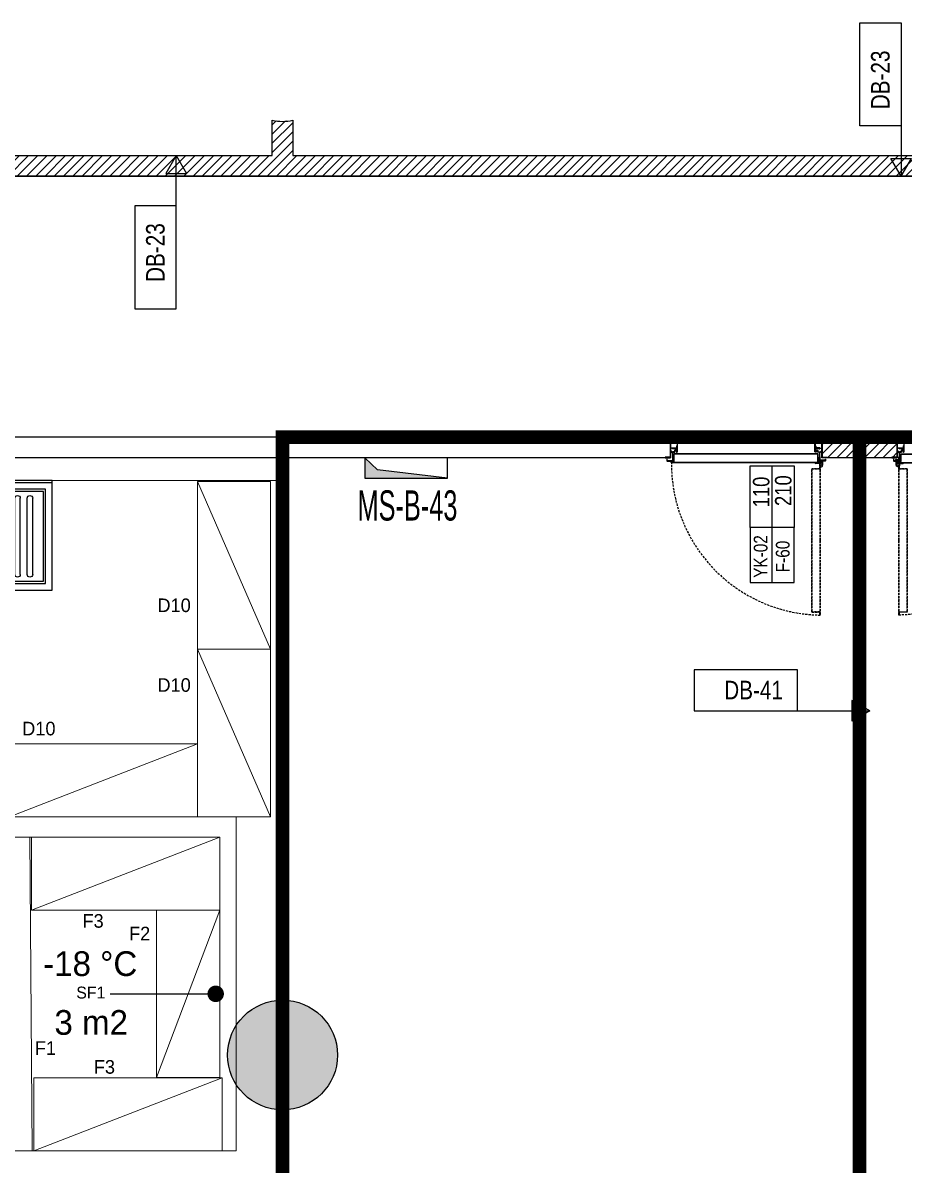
# Model space of a CAD drawing. Header units: centimetres. Extents: x -72470 to -43129, y -18750 to -16337.
# Drawn here: x -45990 to -45349, y -17407 to -16575 of the extents above; entities that cross this region are included whole.
import ezdxf
from ezdxf.enums import TextEntityAlignment as Align

# ---------------------------------------------------------------- set-up
doc = ezdxf.new("R2010")
doc.units = ezdxf.units.CM
doc.header["$MEASUREMENT"] = 0
doc.linetypes.add('11-021_3001-BLOK_B_ZEMIN_KAT$0$HIDDEN2', pattern=[4.7625, 3.175, -1.5875])
doc.linetypes.add('DUZ', pattern=[0])
doc.layers.get('0').update_dxf_attribs({"linetype": 'DUZ', "lineweight": 0})
doc.layers.get('Defpoints').update_dxf_attribs({"lineweight": 0})
doc.layers.add('11-021_3001-BLOK_B_ZEMIN_KAT$0$2DALANNET', color=1, linetype='Continuous', plot=False)
for name, color, linetype in [('11-021_3001-BLOK_B_ZEMIN_KAT$0$2DDUVAR', 3, 'Continuous'), ('11-021_3001-BLOK_B_ZEMIN_KAT$0$2DKAPI', 180, 'Continuous'), ('11-021_3001-BLOK_B_ZEMIN_KAT$0$2DKAPIPOZU', 162, 'Continuous'), ('11-021_3001-BLOK_B_ZEMIN_KAT$0$2DPOZ DUVAR', 144, 'Continuous'), ('11-021_3001-BLOK_B_ZEMIN_KAT$0$2DTARAMA-DUVAR', 250, 'Continuous'), ('11-021_3001-BLOK_B_ZEMIN_KAT$0$2DTARAMA1', 253, 'Continuous'), ('11-021_3001-BLOK_B_ZEMIN_KAT$0$2DYAZI_SAFT', 212, 'Continuous'), ('11-021_500-BLOK B-str_zemin_kat$0$2DKOLON', 4, 'Continuous'), ('11-021_500-BLOK B-str_zemin_kat$0$2DTARAMA-SAFT', 251, 'Continuous'), ('11-021_500-BLOK B-str_zemin_kat$0$2DTARAMA1', 253, 'Continuous'), ('AREA_JLL', 242, 'Continuous'), ('S2000-002 Çizgi', 7, 'Continuous'), ('SIH', 4, 'Continuous'), ('SU', 152, 'Continuous')]:
    doc.layers.add(name, color=color, linetype=linetype)
doc.layers.add('TEFRIS', color=30, linetype='Continuous', lineweight=9)
doc.styles.add('11-021_3001-BLOK_B_ZEMIN_KAT$0$ARIAL', font='arial.ttf', dxfattribs={"width": 0.8})
doc.styles.add('11-021_3001-BLOK_B_ZEMIN_KAT$0$OLCU', font='arial.ttf', dxfattribs={"width": 0.8})
doc.styles.add('11-021_3001-BLOK_B_ZEMIN_KAT$0$yazi', font='calibri.ttf', dxfattribs={"width": 0.6})
doc.styles.add('TAKSİM', font='GOTHIC.TTF', dxfattribs={"height": 20})
pattern_1 = [(45, (-41601.239, -18167.067), (-3.367596, 3.367596), [])]

# ---------------------------------------------------------------- blocks, each defined once
blk = doc.blocks.new('11-021_3001-BLOK_B_ZEMIN_KAT$0$KT-110')
blk.add_line((108.39, 2.5), (108.4, 2.5))
at = {"layer": '11-021_3001-BLOK_B_ZEMIN_KAT$0$2DKAPI'}
for p, q in [((-1.66, 2.3), (-1.66, 2.1)), ((-1.36, 2.3), (-1.36, 2.1)), ((1.09, 1.95), (-1.21, 1.95)), ((1.09, 1.65), (-1.21, 1.65)), ((-1.03, 1.95), (-1.03, 2.3)), ((1.09, 1.95), (1.73, 1.95)), ((1.2, 1.5), (1.2, -0.55)), ((1.5, 1.5), (1.5, -0.55)), ((108.5, 1.5), (108.5, -0.55)), ((1.7, -7), (0.05, -7)), ((1.5, -0.55), (1.2, -0.55)), ((108.3, -7), (109.95, -7))]:
    blk.add_line(p, q, dxfattribs=at)
at = {"layer": '11-021_3001-BLOK_B_ZEMIN_KAT$0$2DKAPI', "lineweight": -2}
for p, q in [((-0.9, 5.3), (-0.9, 2.5)), ((-0.4, 5.3), (-0.4, 2.5)), ((-0.23, 4.16), (0.01, 4.6)), ((0.16, 4.02), (2.09, 3.66)), ((0.6, 3.55), (0.6, 2.7)), ((0.7, 3.65), (109.6, 3.65)), ((0.7, 3.55), (109.6, 3.55)), ((0.7, 3.55), (0.7, 2.7)), ((0.7, 2.7), (2.7, 2.7)), ((0.7, 2.6), (2.8, 2.6)), ((0.8, 2.85), (2.8, 2.85)), ((0.8, 2.85), (0.8, 2.75)), ((0.8, 2.75), (2.8, 2.75)), ((1.26, 4.32), (2.11, 4.16)), ((2.21, 4.15), (4.4, 4.15)), ((2.55, 2.6), (2.8, 2.37)), ((2.7, 2.7), (2.7, 2.6)), ((2.8, 2.75), (2.8, -2.65)), ((2.9, 2.75), (2.9, -2.65)), ((107.4, 2.75), (107.4, -2.65)), ((107.5, 2.85), (109.5, 2.85)), ((107.5, 2.75), (109.5, 2.75)), ((107.5, 2.75), (107.5, -2.65)), ((107.5, 2.6), (109.6, 2.6)), ((107.5, 2.42), (107.68, 2.6)), ((107.6, 2.7), (109.6, 2.7)), ((107.6, 2.7), (107.6, 2.6)), ((109.5, 2.85), (109.5, 2.75)), ((109.6, 3.55), (109.6, 2.7)), ((109.7, 3.55), (109.7, 2.7)), ((2.9, -2.65), (107.4, -2.65)), ((2.9, -2.75), (107.4, -2.75)), ((4.85, -8.5), (4.85, -4.45)), ((105.15, -8.5), (105.15, -4.45))]:
    blk.add_line(p, q, dxfattribs=at)
at = {"layer": '11-021_3001-BLOK_B_ZEMIN_KAT$0$2DKAPI'}
for points in [[(0, -15), (-4, -15), (-4, -14.7), (-1, -14.7), (-0.3, -14.7), (-0.3, -0.3), (-4, -0.3), (-4, 0), (0, 0)], [(1.7, 1.58), (1.88, 1.58), (1.88, -0.42), (1.7, -0.42)], [(108.12, 1.58), (108.3, 1.58), (108.3, -0.42), (108.12, -0.42)], [(110, -15), (114, -15), (114, -14.7), (111, -14.7), (110.3, -14.7), (110.3, -0.3), (114, -0.3), (114, 0), (110, 0)]]:
    blk.add_lwpolyline(points, close=True, dxfattribs=at)
at = {"layer": '11-021_3001-BLOK_B_ZEMIN_KAT$0$2DKAPI', "lineweight": -2}
for points in [[(3.1, -4.4), (3.1, -5.1, 0.414214), (3.3, -5.3), (4.1, -5.3, 0.494565), (4.29, -5.05), (4.29, -5.05), (4.11, -4.38, -1.142909), (4.7, -4.3), (4.7, -6.6, -0.414214), (4.3, -7), (1.7, -7), (1.7, -6.8), (4.3, -6.8, 0.414214), (4.5, -6.6), (4.5, -4.3, 1.142909), (4.3, -4.33), (4.49, -4.99, -0.494565), (4.1, -5.5), (3.3, -5.5, -0.414214), (2.9, -5.1), (2.9, -4.4, 0.414214), (2.7, -4.2), (1.9, -4.2, -0.388473), (1.5, -3.84), (1.51, -3.83), (1.5, -3.83, -0.016382), (1.5, -3.8), (1.5, 1.58, -0.267949), (1.7, 1.93, 0.767327), (1.6, 2.3), (-2.4, 2.3, 0.414214), (-2.6, 2.1), (-2.6, 1), (-2.8, 1), (-2.8, 2.1, -0.414214), (-2.4, 2.5), (1.6, 2.5, -0.767327), (1.8, 1.75, 0.267949), (1.7, 1.58), (1.7, -3.8, 0.414214), (1.9, -4), (2.7, -4, -0.414214)], [(106.9, -4.4), (106.9, -5.1, -0.414214), (106.7, -5.3), (105.9, -5.3, -0.494565), (105.71, -5.05), (105.71, -5.05), (105.89, -4.38, 1.142909), (105.3, -4.3), (105.3, -6.6, 0.414214), (105.7, -7), (108.3, -7), (108.3, -6.8), (105.7, -6.8, -0.414214), (105.5, -6.6), (105.5, -4.3, -1.142909), (105.7, -4.33), (105.51, -4.99, 0.494565), (105.9, -5.5), (106.7, -5.5, 0.414214), (107.1, -5.1), (107.1, -4.4, -0.414214), (107.3, -4.2), (108.1, -4.2, 0.388473), (108.5, -3.84), (108.49, -3.83), (108.5, -3.83, 0.016382), (108.5, -3.8), (108.5, 1.58, 0.267949), (108.3, 1.93, -0.767327), (108.4, 2.3), (112.4, 2.3, -0.414214), (112.6, 2.1), (112.6, 1), (112.8, 1), (112.8, 2.1, 0.414214), (112.4, 2.5), (108.4, 2.5, 0.767327), (108.2, 1.75, -0.267949), (108.3, 1.58), (108.3, -3.8, -0.414214), (108.1, -4), (107.3, -4, 0.414214)], [(5, -18.25, -0.414214), (4.75, -18.5), (-2.65, -18.5, -0.414214), (-2.9, -18.25), (-2.9, -16), (-2.75, -16), (-2.75, -18.25, 0.414214), (-2.65, -18.35), (4.75, -18.35, 0.414214), (4.85, -18.25), (4.85, -8.5, -1), (4.4, -8.5), (4.4, -7.52), (4.55, -7.52), (4.55, -8.5, 1), (4.7, -8.5), (4.7, -4.45, -1), (5, -4.45)], [(105, -18.25, 0.414214), (105.25, -18.5), (112.65, -18.5, 0.414214), (112.9, -18.25), (112.9, -16), (112.75, -16), (112.75, -18.25, -0.414214), (112.65, -18.35), (105.25, -18.35, -0.414214), (105.15, -18.25), (105.15, -8.5, 1), (105.6, -8.5), (105.6, -7.52), (105.45, -7.52), (105.45, -8.5, -1), (105.3, -8.5), (105.3, -4.45, 1), (105, -4.45)]]:
    blk.add_lwpolyline(points, format="xyb", close=True, dxfattribs=at)
at = {"layer": '11-021_3001-BLOK_B_ZEMIN_KAT$0$2DKAPI'}
for points in [[(0.19, -4.89), (0.01, -4.66), (1.32, -3.6), (1.5, -3.83, 0.005789), (1.5, -3.84)], [(4.05, -6.57), (4.02, -6.42), (2.75, -6.65), (1.64, -6.45, 0.465986), (1.35, -6.7), (1.35, -6.9, 0.414214), (1.6, -7.15), (4.45, -7.15, -0.414214), (4.55, -7.25), (4.55, -8.5), (4.7, -8.5), (4.7, -7.25, 0.414214), (4.45, -7), (1.6, -7, -0.414214), (1.5, -6.9), (1.5, -6.7, -0.465987), (1.62, -6.6), (2.75, -6.8)], [(105.95, -6.57), (105.98, -6.42), (107.25, -6.65), (108.36, -6.45, -0.465986), (108.65, -6.7), (108.65, -6.9, -0.414214), (108.4, -7.15), (105.55, -7.15, 0.414214), (105.45, -7.25), (105.45, -8.5), (105.3, -8.5), (105.3, -7.25, -0.414214), (105.55, -7), (108.4, -7, 0.414214), (108.5, -6.9), (108.5, -6.7, 0.465987), (108.38, -6.6), (107.25, -6.8)], [(109.81, -4.89), (109.99, -4.66), (108.68, -3.6), (108.5, -3.83, -0.005789), (108.5, -3.84)]]:
    blk.add_lwpolyline(points, format="xyb", close=True, dxfattribs=at)
at = {"layer": '11-021_3001-BLOK_B_ZEMIN_KAT$0$2DKAPI', "lineweight": -2}
blk.add_circle((0.4, 5.3), 0.8, dxfattribs=at)
at = {"layer": '11-021_3001-BLOK_B_ZEMIN_KAT$0$2DKAPI'}
for centre, radius, start, end in [((-1.21, 2.1), 0.45, 180, 270), ((-1.21, 2.1), 0.15, 180, 270), ((1.05, 1.5), 0.45, 0, 90), ((1.05, 1.5), 0.15, 0, 90), ((0.01, -4.66), 0.3, 270, 308.89453), ((1.51, -3.83), 0.3, 218.89453, 292.02431), ((108.49, -3.83), 0.3, 247.97569, 321.10547), ((109.99, -4.66), 0.3, 231.10547, 270)]:
    blk.add_arc(centre, radius, start, end, dxfattribs=at)
at = {"layer": '11-021_3001-BLOK_B_ZEMIN_KAT$0$2DKAPI', "lineweight": -2}
for centre, radius, start, end in [((0.4, 5.3), 1.3, 232.02013, 180), ((0.7, 3.55), 0.1, 90, 180), ((0.7, 2.7), 0.1, 180, 270), ((2.18, 4.15), 0.5, 259.30413, 270), ((2.21, 4.65), 0.5, 259.19882, 270), ((2.8, 2.75), 0.1, 0, 90), ((4.4, 3.65), 0.5, 0, 90), ((107.5, 2.75), 0.1, 90, 180), ((109.6, 3.55), 0.1, 0, 90), ((109.6, 2.7), 0.1, 270, 0), ((2.9, -2.65), 0.1, 180, 270), ((107.4, -2.65), 0.1, 270, 0)]:
    blk.add_arc(centre, radius, start, end, dxfattribs=at)
at = {"layer": '11-021_3001-BLOK_B_ZEMIN_KAT$0$2DTARAMA1', "linetype": '11-021_3001-BLOK_B_ZEMIN_KAT$0$HIDDEN2', "ltscale": 0.5}
for points in [[(7.25, 60.25), (7.25, 112.33, 0.414214), (7.13, 112.45), (1.4, 112.45, -0.414214), (1.27, 112.58), (1.27, 114.43, -1), (1.29, 114.43), (1.29, 112.58, 1), (1.45, 112.58), (1.45, 114.43, 1), (1.11, 114.43), (1.11, 60.25)], [(1.18, 60.25), (1.18, 114.43, -1), (1.38, 114.43), (1.38, 112.58, -1), (1.36, 112.58), (1.36, 114.43, 1), (1.2, 114.43), (1.2, 112.58, 0.414214), (1.4, 112.38), (7.13, 112.38, -0.414214), (7.18, 112.33), (7.18, 60.25)], [(7.25, 60.25), (7.25, 60.25), (7.25, 8.17, -0.414214), (7.13, 8.05), (1.4, 8.05, 0.414214), (1.27, 7.92), (1.27, 6.07, 1), (1.29, 6.07), (1.29, 7.92, -1), (1.45, 7.92), (1.45, 6.07, -1), (1.11, 6.07), (1.11, 60.25)], [(1.18, 60.25), (1.18, 60.25), (1.18, 6.07, 1), (1.38, 6.07), (1.38, 7.92, 1), (1.36, 7.92), (1.36, 6.07, -1), (1.2, 6.07), (1.2, 7.92, -0.414214), (1.4, 8.12), (7.13, 8.12, 0.414214), (7.18, 8.17), (7.18, 60.25)]]:
    blk.add_lwpolyline(points, format="xyb", dxfattribs=at)
blk.add_arc((-0.55, 4.7), 109.92, 359.04307, 89.04603, dxfattribs=at)
at = {"layer": 'Defpoints'}
blk.add_lwpolyline([(110, -15), (110, 0), (117.8, 0)], dxfattribs=at)
blk = doc.blocks.new('11-021_3001-BLOK_B_ZEMIN_KAT$0$KAPINO')
blk.add_line((-19.02, 11.06), (65.98, 11.06))
for points in [[(20.98, 27.13), (-19.02, 27.13), (-19.02, -5), (20.98, -5)], [(20.98, 27.13), (65.98, 27.13), (65.98, -5), (20.98, -5)]]:
    blk.add_lwpolyline(points, close=True)
at = {"color": 2, "style": '11-021_3001-BLOK_B_ZEMIN_KAT$0$OLCU', "width": 0.8}
for tag, height, p in [('GENISLIK', 12, (46.93, 19.1)), ('KAP.NO', 10, (-0.03, 19.47)), ('YANGIN', 10, (-0.03, 3.4)), ('YUKSEKLIK', 12, (47.93, 3.03))]:
    blk.add_attdef(tag, text='', height=height, dxfattribs=at).set_placement(p, align=Align.MIDDLE_CENTER)
blk = doc.blocks.new('*U21')
for p, q in [((-78.6, 0), (-28.6, 0)), ((-28.6, 0), (6.56, 0)), ((6.56, 0), (-2.1, 5)), ((-2.1, 5), (-2.1, -5)), ((6.56, 0), (-2.1, -5))]:
    blk.add_line(p, q)
blk.add_lwpolyline([(-78.6, 0), (-28.6, 0), (-28.6, 20), (-78.6, 20)], close=True)
at = {"style": '11-021_3001-BLOK_B_ZEMIN_KAT$0$yazi'}
blk.add_attdef('DUVARTIPI', text='', height=9, dxfattribs=at).set_placement((-52.63, 8.31), align=Align.MIDDLE_CENTER)
blk = doc.blocks.new('*U22')
for p, q in [((-78.6, 0), (-28.6, 0)), ((-28.6, 0), (-4.15, 0)), ((-4.15, 0), (-12.81, 5)), ((-12.81, 5), (-12.81, -5)), ((-4.15, 0), (-12.81, -5))]:
    blk.add_line(p, q)
blk.add_lwpolyline([(-78.6, 0), (-28.6, 0), (-28.6, 20), (-78.6, 20)], close=True)
at = {"style": '11-021_3001-BLOK_B_ZEMIN_KAT$0$yazi'}
blk.add_attdef('DUVARTIPI', text='', height=9, dxfattribs=at).set_placement((-52.63, 8.31), align=Align.MIDDLE_CENTER)
blk = doc.blocks.new('A$C7BE05278')
at = {"layer": 'S2000-002 Çizgi'}
h = blk.add_hatch(color=256, dxfattribs=at)
h.paths.add_polyline_path([(4.65, 9.9, -0.025454), (4.81, 10.42, 0.278063), (0.77, 7.52), (1.23, 7.32, -0.265675)])
h.paths.add_polyline_path([(5.35, 10.43, 0.028094), (4.81, 10.42, 0.025454), (4.65, 9.9, -0.030609), (5.18, 9.93, -0.027259)])
h.paths.add_polyline_path([(5.35, 10.43, 0.027259), (5.18, 9.93, -0.171751), (7.9, 8.98), (7.9, 8.98), (7.9, 8.98, -1.347305), (5.22, 7.15, -0.147228), (5.18, 9.93, 0.030609), (4.65, 9.9, 0.138731), (4.75, 7, 1.347306), (8.21, 9.37, 0.162476)])
h.paths.add_polyline_path([(12.46, 12.66), (12.73, 13.08, 0.483116), (4.81, 10.42, -0.028094), (5.35, 10.43, -0.470681)])
for p, q in [((14.4, 47.58), (14.34, 41.67)), ((14.4, 47.58), (14.34, 41.67)), ((14.34, 41.67), (15.9, 41.65)), ((14.34, 41.67), (15.9, 41.65)), ((15.96, 47.57), (14.4, 47.58)), ((15.96, 47.57), (14.4, 47.58)), ((15.05, 47.56), (14.97, 38.92)), ((15.9, 41.65), (15.96, 47.57)), ((15.9, 41.65), (15.96, 47.57)), ((0.47, 7.33), (0, 0.02)), ((0.47, 7.33), (0, 0.02)), ((0, 0.02), (1.86, 0)), ((1.54, 7.31), (0.47, 7.33)), ((1.54, 7.31), (0.47, 7.33)), ((1.86, 0), (1.54, 7.31)), ((1.86, 0), (1.54, 7.31))]:
    blk.add_line(p, q, dxfattribs=at)
for centre in [(6.31, 47.78), (23.47, 47.61)]:
    blk.add_circle(centre, 1.99, dxfattribs=at)
for centre, radius, start, end in [((17.83, 38.9), 2.86, 179.43001, 359.43001), ((19.09, 38.88), 1.6, 359.43001, 179.43001), ((25.13, 38.82), 7.64, 179.43001, 242.03458), ((23.49, 30.88), 5.53, 105.76632, 225.7833), ((22.59, 34.05), 2.23, 242.03458, 105.76632), ((20, 25.62), 3.8, 74.94983, 261.67628), ((20.62, 27.93), 1.41, 225.7833, 74.94983), ((14.42, 12.56), 4.98, 103.11986, 200.77428), ((15.59, 16.68), 3.77, 86.01564, 220.67721), ((13.69, 15.69), 1.76, 236.80878, 103.11986), ((18.07, 21.08), 3.83, 52.40892, 229.11119), ((16.45, 19.21), 1.37, 229.11119, 116.32433), ((19.64, 23.11), 1.26, 261.67628, 52.40892), ((4.79, 5.59), 4.31, 51.245, 156.7533), ((9.42, 8.58), 4.83, 57.01034, 197.57947), ((6.43, 7.63), 1.7, 197.57947, 51.245), ((11.21, 11.34), 1.54, 200.77428, 57.01034)]:
    blk.add_arc(centre, radius, start, end, dxfattribs=at)
blk.add_solid([(15.9, 41.65), (14.34, 41.67), (15.96, 47.57), (14.4, 47.58)], dxfattribs=at)
blk = doc.blocks.new('A$C19462346')
at = {"layer": 'S2000-002 Çizgi'}
for p, q in [((14.31, 11.5), (14.31, 67)), ((18.31, 11.5), (18.31, 67)), ((23.31, 11.5), (23.31, 67)), ((27.31, 11.5), (27.31, 67)), ((32.31, 11.5), (32.31, 67)), ((36.31, 11.5), (36.31, 67)), ((41.31, 11.5), (41.31, 67)), ((45.31, 11.5), (45.31, 67)), ((50.31, 11.5), (50.31, 67)), ((54.31, 11.5), (54.31, 67)), ((59.31, 11.5), (59.31, 67)), ((63.31, 11.5), (63.31, 67)), ((68.31, 11.5), (68.31, 67)), ((72.31, 11.5), (72.31, 67)), ((77.31, 11.5), (77.31, 67)), ((81.31, 11.5), (81.31, 67)), ((86.31, 11.5), (86.31, 67)), ((90.31, 11.5), (90.31, 67))]:
    blk.add_line(p, q, dxfattribs=at)
for points in [[(0, 80), (100, 80), (100, 0), (0, 0)], [(0, 80), (100, 80), (100, 78.5), (0, 78.5)], [(5, 73.5), (95, 73.5), (95, 5), (5, 5)], [(6.5, 72), (93.5, 72), (93.5, 6.5), (6.5, 6.5)]]:
    blk.add_lwpolyline(points, close=True, dxfattribs=at)
for centre, start, end in [((16.31, 67), 0, 180), ((25.31, 67), 0, 180), ((34.31, 67), 0, 180), ((43.31, 67), 0, 180), ((52.31, 67), 0, 180), ((61.31, 67), 0, 180), ((70.31, 67), 0, 180), ((79.31, 67), 0, 180), ((88.31, 67), 0, 180), ((16.31, 11.5), 180, 0), ((25.31, 11.5), 180, 0), ((34.31, 11.5), 180, 0), ((43.31, 11.5), 180, 0), ((52.31, 11.5), 180, 0), ((61.31, 11.5), 180, 0), ((70.31, 11.5), 180, 0), ((79.31, 11.5), 180, 0), ((88.31, 11.5), 180, 0)]:
    blk.add_arc(centre, 2, start, end, dxfattribs=at)
blk.add_blockref('A$C7BE05278', (33.48, 28.3), dxfattribs=at)
blk = doc.blocks.new('A$C7E7D3E18')
at = {"layer": 'SIH', "linetype": 'Continuous', "const_width": 6}
blk.add_lwpolyline([(3, 6, 1), (9, 6, 1)], format="xyb", close=True, dxfattribs=at)

msp = doc.modelspace()

# ---------------------------------------------------------------- hatches: boundary and pattern name
at = {"layer": '11-021_3001-BLOK_B_ZEMIN_KAT$0$2DTARAMA-DUVAR'}
h = msp.add_hatch(dxfattribs=at)
h.set_pattern_fill('ANSI31', color=256, scale=1.5)
h.set_pattern_definition(pattern_1)
edge = h.paths.add_edge_path()
edge.add_line((-45178.74, -16672.07), (-45793.74, -16672.07))
edge.add_line((-45793.74, -16672.07), (-45793.74, -16646.36))
edge.add_arc((-45801.24, -16610.21), 36.92, 258.27955, 281.72045, ccw=False)
edge.add_line((-45808.74, -16646.36), (-45808.74, -16672.07))
edge.add_line((-45808.74, -16672.07), (-46183.24, -16672.07))
edge.add_line((-46183.24, -16672.07), (-46183.24, -16687.07))
edge.add_line((-46183.24, -16687.07), (-45178.74, -16687.07))
edge.add_line((-45178.74, -16687.07), (-45178.74, -16672.07))
h = msp.add_hatch(dxfattribs=at)
h.set_pattern_fill('ANSI31', color=256, scale=1.5)
h.set_pattern_definition(pattern_1)
h.paths.add_polyline_path([(-45408.74, -16892.07), (-45353.74, -16892.07), (-45353.74, -16877.07), (-45408.74, -16877.07)])
at = {"layer": '11-021_500-BLOK B-str_zemin_kat$0$2DTARAMA-SAFT'}
h = msp.add_hatch(color=256, dxfattribs=at)
h.dxf.hatch_style = 1
h.paths.add_polyline_path([(-45741.24, -16892.07), (-45741.24, -16907.07), (-45681.24, -16907.07), (-45732.14, -16900.86)])
at = {"layer": '11-021_500-BLOK B-str_zemin_kat$0$2DTARAMA1'}
h = msp.add_hatch(dxfattribs=at)
h.set_pattern_fill('ANSI33', color=256, scale=100)
h.set_pattern_definition([(45, (-405862.577, -192797.837), (-17.6776695, 17.6776695), []), (45, (-405844.9, -192797.837), (-17.6776695, 17.6776695), [12.5, -6.25])])
edge = h.paths.add_edge_path()
edge.add_arc((-45801.24, -17327.07), 40, 0, 360)
edge = h.paths.add_edge_path()
edge.add_arc((-46641.24, -17327.07), 40, 0, 360)
edge = h.paths.add_edge_path()
edge.add_arc((-47481.24, -17327.07), 40, 0, 360)
edge = h.paths.add_edge_path()
edge.add_arc((-48321.24, -17327.07), 40, 0, 360)
h.paths.add_polyline_path([(-47188.77, -17161.4), (-47015.01, -17161.4), (-47015.01, -17115.45), (-47188.77, -17115.45)], flags=9)
h.paths.add_polyline_path([(-46335.56, -17161.43), (-46161.79, -17161.43), (-46161.79, -17115.45), (-46335.56, -17115.45)], flags=9)
h.paths.add_polyline_path([(-48028.77, -17161.43), (-47873.65, -17161.43), (-47873.65, -17115.45), (-48028.77, -17115.45)], flags=9)
edge = h.paths.add_edge_path()
edge.add_arc((-49161.24, -17327.07), 40, 0, 360)
edge = h.paths.add_edge_path()
edge.add_arc((-47481.24, -18167.07), 40, 0, 360)
edge = h.paths.add_edge_path()
edge.add_arc((-46641.24, -18167.07), 40, 0, 360)
edge = h.paths.add_edge_path()
edge.add_arc((-45801.24, -18167.07), 40, 0, 360)

# ---------------------------------------------------------------- linework, layer by layer
at = {"layer": '11-021_3001-BLOK_B_ZEMIN_KAT$0$2DALANNET'}
for points in [[(-49401.24, -16687.07), (-48521.24, -16687.07), (-48521.24, -16622.07), (-48371.24, -16622.07), (-48371.24, -16687.08), (-44431.24, -16687.07), (-44431.24, -16717.07), (-43288.74, -16717.07), (-43288.74, -18167.13), (-43508.53, -18167.13), (-43508.53, -16877.07), (-49401.24, -16877.07)], [(-45761.24, -18213.16), (-45761.24, -18267.07), (-45381.24, -18267.07), (-45381.24, -16877.07), (-45801.24, -16877.07), (-45801.24, -18213.16)], [(-45381.24, -18267.07), (-45001.24, -18267.07), (-45001.24, -18213.16), (-44961.24, -18213.16), (-44961.24, -16877.07), (-45381.24, -16877.07)]]:
    msp.add_lwpolyline(points, close=True, dxfattribs=at)
at = {"layer": '11-021_3001-BLOK_B_ZEMIN_KAT$0$2DDUVAR'}
msp.add_lwpolyline([(-45178.74, -16687.07), (-46183.24, -16687.07), (-46183.24, -16672.07), (-45808.74, -16672.07), (-45808.74, -16646.36, 0.102638), (-45793.74, -16646.36), (-45793.74, -16672.07)], format="xyb", dxfattribs=at)
for points in [[(-45793.74, -16672.07), (-45178.74, -16672.07)], [(-45518.74, -16877.07), (-45518.74, -16892.07)], [(-45408.74, -16877.07), (-45408.74, -16892.07)], [(-45353.74, -16877.07), (-45353.74, -16892.07)], [(-45793.74, -16892.07), (-45793.74, -16892.07), (-46120.42, -16892.07)], [(-45518.74, -16892.07), (-45793.74, -16892.07), (-45793.74, -16892.07)], [(-45353.74, -16892.07), (-45373.74, -16892.07), (-45373.74, -16892.07), (-45388.74, -16892.07), (-45388.74, -16892.07), (-45408.74, -16892.07)]]:
    msp.add_lwpolyline(points, dxfattribs=at)
at = {"layer": '11-021_3001-BLOK_B_ZEMIN_KAT$0$2DDUVAR', "ltscale": 0.0001}
for points in [[(-45518.74, -16877.07), (-46130.42, -16877.07)], [(-45353.74, -16877.07), (-45408.74, -16877.07)]]:
    msp.add_lwpolyline(points, dxfattribs=at)
at = {"layer": '11-021_500-BLOK B-str_zemin_kat$0$2DKOLON', "linetype": 'Continuous'}
msp.add_circle((-45801.24, -17327.07), 40, dxfattribs=at)
at = {"layer": '11-021_500-BLOK B-str_zemin_kat$0$2DTARAMA1', "color": 0}
for points in [[(-45741.24, -16892.07), (-45741.24, -16907.07), (-45681.24, -16907.07), (-45681.24, -16892.07)], [(-45741.24, -16892.07), (-45741.24, -16907.07), (-45681.24, -16907.07), (-45732.14, -16900.86)]]:
    msp.add_lwpolyline(points, close=True, dxfattribs=at)
at = {"layer": 'AREA_JLL', "color": 7, "const_width": 10}
for points in [[(-45801.24, -16877.07), (-45388.74, -16877.07), (-45381.24, -16877.07), (-45381.24, -18227.07), (-45551.24, -18227.07), (-45571.45, -18262.07, -0.267949), (-45597.43, -18277.07), (-45700.05, -18277.07, -0.26795), (-45726.03, -18262.07), (-45746.24, -18227.07), (-45801.24, -18227.07)], [(-45381.24, -16877.07), (-44968.74, -16877.07), (-44961.24, -16877.07), (-44961.24, -18227.07), (-45131.24, -18227.07), (-45151.45, -18262.07, -0.267949), (-45177.43, -18277.07), (-45280.05, -18277.07, -0.26795), (-45306.03, -18262.07), (-45326.24, -18227.07), (-45381.24, -18227.07)]]:
    msp.add_lwpolyline(points, format="xyb", close=True, dxfattribs=at)
at = {"layer": 'SU'}
msp.add_line((-45926.76, -17282.53), (-45849.89, -17282.53), dxfattribs=at)
at = {"layer": 'TEFRIS', "color": 0, "linetype": 'Continuous'}
for p, q in [((-45867.92, -16908.59), (-46393.17, -16908.59)), ((-45863.05, -16909.53), (-45810.05, -17031.53)), ((-45863.05, -17031.53), (-45810.05, -17153.53)), ((-45863.05, -17100.53), (-46000.05, -17153.53)), ((-45810.05, -17153.53), (-46408.17, -17153.53)), ((-45834.89, -17153.53), (-45834.89, -17396.79)), ((-45847.08, -17168.53), (-46408.17, -17168.53)), ((-45985.27, -17168.53), (-45983.56, -17396.79)), ((-45983.89, -17221.53), (-45846.89, -17168.53)), ((-45846.89, -17221.53), (-45892.89, -17343.53)), ((-45982.18, -17396.79), (-45845.18, -17343.79)), ((-47044.01, -17396.79), (-45834.89, -17396.79))]:
    msp.add_line(p, q, dxfattribs=at)
msp.add_lwpolyline([(-46481.39, -16908.57), (-45801.24, -16908.57), (-45801.24, -16892.07), (-47724.29, -16892.07), (-47724.29, -16908.57), (-46585.68, -16908.57)], dxfattribs=at)
for points in [[(-45810.05, -17031.53), (-45810.05, -16909.53), (-45863.05, -16909.53), (-45863.05, -17031.53)], [(-45810.05, -17153.53), (-45810.05, -17031.53), (-45863.05, -17031.53), (-45863.05, -17153.53)], [(-46000.05, -17153.53), (-45863.05, -17153.53), (-45863.05, -17100.53), (-46000.05, -17100.53)], [(-45846.89, -17221.53), (-45983.89, -17221.53), (-45983.89, -17168.53), (-45846.89, -17168.53)], [(-45846.89, -17221.53), (-45846.89, -17343.53), (-45892.89, -17343.53), (-45892.89, -17221.53)], [(-45845.18, -17396.79), (-45982.18, -17396.79), (-45982.18, -17343.79), (-45845.18, -17343.79)]]:
    msp.add_lwpolyline(points, close=True, dxfattribs=at)

# ---------------------------------------------------------------- block references
at = {"xscale": -1, "rotation": 90}
msp.add_blockref('A$C7E7D3E18', (-45843.89, -17276.53), dxfattribs=at)
at = {"layer": '11-021_3001-BLOK_B_ZEMIN_KAT$0$2DKAPI', "rotation": 180}
msp.add_blockref('11-021_3001-BLOK_B_ZEMIN_KAT$0$KT-110', (-45408.74, -16892.07), dxfattribs=at)
at = {"layer": '11-021_3001-BLOK_B_ZEMIN_KAT$0$2DKAPI', "xscale": -1, "rotation": 180}
msp.add_blockref('11-021_3001-BLOK_B_ZEMIN_KAT$0$KT-110', (-45353.74, -16892.07), dxfattribs=at)
at = {"layer": '11-021_3001-BLOK_B_ZEMIN_KAT$0$2DKAPIPOZU', "rotation": 90}
msp.add_blockref('11-021_3001-BLOK_B_ZEMIN_KAT$0$KAPINO', (-45433.74, -16964), dxfattribs=at).add_auto_attribs({'KAP.NO': 'YK-02', 'GENISLIK': '110', 'YUKSEKLIK': '210', 'YANGIN': 'F-60'})
at = {"layer": '11-021_3001-BLOK_B_ZEMIN_KAT$0$2DPOZ DUVAR'}
ref = msp.add_blockref('*U22', (-45350.91, -16693.29), dxfattribs=dict(at, xscale=-1.5, yscale=1.5, zscale=1.5, rotation=90))
ref.add_attrib('DUVARTIPI', 'DB-23', dxfattribs={"layer": '0', "height": 13.5, "rotation": 90, "style": '11-021_3001-BLOK_B_ZEMIN_KAT$0$ARIAL', "width": 0.8}).set_placement((-45366.09, -16616.93), align=Align.MIDDLE_CENTER)
ref = msp.add_blockref('*U22', (-45878.66, -16665.84), dxfattribs=dict(at, xscale=1.5, yscale=1.5, zscale=1.5, rotation=90.00000000000001))
ref.add_attrib('DUVARTIPI', 'DB-23', dxfattribs={"layer": '0', "height": 13.5, "rotation": 90, "style": '11-021_3001-BLOK_B_ZEMIN_KAT$0$ARIAL', "width": 0.8}).set_placement((-45893.84, -16742.69), align=Align.MIDDLE_CENTER)
ref = msp.add_blockref('*U21', (-45383.58, -17076.47), dxfattribs=dict(at, xscale=1.5, yscale=1.5, zscale=1.5))
ref.add_attrib('DUVARTIPI', 'DB-41', dxfattribs={"layer": '0', "height": 13.5, "style": '11-021_3001-BLOK_B_ZEMIN_KAT$0$ARIAL', "width": 0.8}).set_placement((-45458.34, -17061.28), align=Align.MIDDLE_CENTER)
at = {"layer": 'S2000-002 Çizgi', "xscale": -1}
msp.add_blockref('A$C19462346', (-45968.82, -16988.59), dxfattribs=at)

# ---------------------------------------------------------------- texts
at = {"style": 'TAKSİM'}
for s, height, p in [('D10', 9.9, (-45892.31, -17004.5, 0)), ('D10', 9.9, (-45892.31, -17062.57, 0)), ('D10', 9.9, (-45990.77, -17094.29, 0)), ('F3', 9.9, (-45946.88, -17234.38, 0)), ('F2', 9.9, (-45912.98, -17243.59, 0)), ('-18 %%DC', 18, (-45975.47, -17269.55)), ('3 m2', 18, (-45967.28, -17312.37)), ('F1', 9.9, (-45981.56, -17326.98, 0)), ('F3', 9.9, (-45938.63, -17340.69, 0))]:
    msp.add_text(s, height=height, dxfattribs=at).set_placement(p)
at = {"layer": '11-021_3001-BLOK_B_ZEMIN_KAT$0$2DYAZI_SAFT', "style": '11-021_3001-BLOK_B_ZEMIN_KAT$0$ARIAL', "width": 0.6}
msp.add_text('MS-B-43', height=22, dxfattribs=at).set_placement((-45746.67, -16937.84))
at = {"layer": 'SU', "style": 'TAKSİM'}
msp.add_text('SF1', height=8.64, dxfattribs=at).set_placement((-45951.41, -17285.92))

doc.saveas('drawing.dxf')
